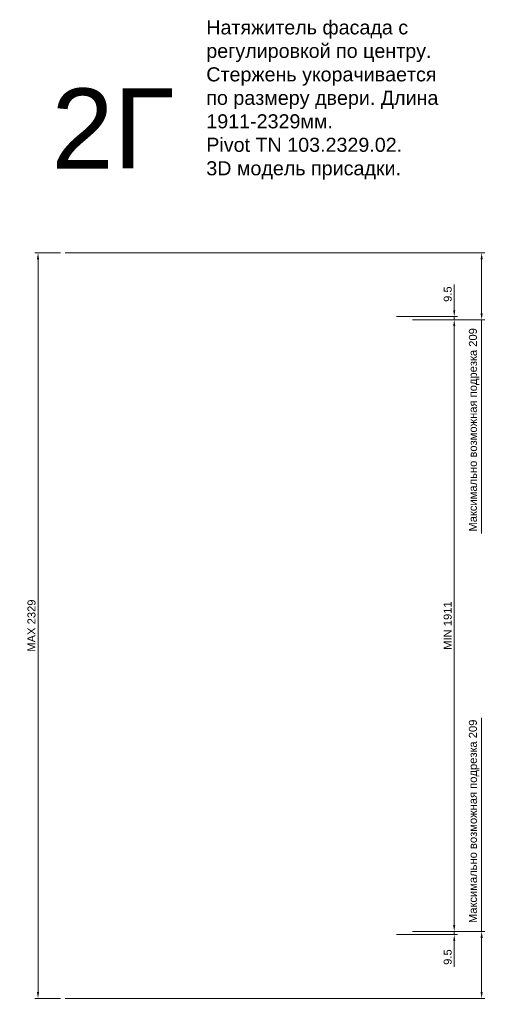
# Model space of a CAD drawing. Header units: millimetres. Extents: x 6988 to 52081, y -7456 to 23712.
# Drawn here: x 42444 to 43942, y 1851 to 4908 of the extents above; entities that cross this region are included whole.
import ezdxf
from ezdxf.enums import TextEntityAlignment as Align

# ---------------------------------------------------------------- set-up
doc = ezdxf.new("R2010")
doc.units = ezdxf.units.MM
doc.layers.get('DEFPOINTS').update_dxf_attribs({"color": 106, "lineweight": 5})
doc.layers.add('Линии Размерные и Текст', color=1, linetype='Continuous', lineweight=5)
doc.layers.add('ШТАМП', color=7, linetype='Continuous', lineweight=30)
doc.styles.get("Standard").update_dxf_attribs({"font": 'arial.ttf'})
doc.dimstyles.get("Standard").update_dxf_attribs({"dimscale": 0, "dimtxt": 2.5, "dimasz": 2, "dimexe": 1, "dimexo": 0, "dimgap": 0.75, "dimtad": 1, "dimdsep": 46, "dimtxsty": 'Standard', "dimcen": 1.5, "dimclrd": 256, "dimclre": 256, "dimclrt": 7, "dimazin": 3, "dimtfac": 1, "dimtmove": 0, "dimatfit": 3, "dimldrblk": 'DOT', "dimfxl": 1, "dimtolj": 1, "dimtzin": 0, "dimlwd": 5, "dimlwe": 5, "dimarcsym": 0})

# ---------------------------------------------------------------- blocks, each defined once
blk = doc.blocks.new('*D6')
at = {"layer": 'DEFPOINTS', "color": 0, "transparency": 16777216}
for p in [(42571.4, 4179.8), (42501.2, 1850.8), (42571.4, 1850.8)]:
    blk.add_point(p, dxfattribs=at)
at = {"layer": 'Линии Размерные и Текст', "lineweight": 5, "transparency": 16777216}
for p, q in [((42571.4, 4179.8), (42491.2, 4179.8)), ((42501.2, 4159.8), (42501.2, 1870.8)), ((42571.4, 1850.8), (42491.2, 1850.8))]:
    blk.add_line(p, q, dxfattribs=at)
at = {"layer": 'Линии Размерные и Текст', "transparency": 16777216}
for points in [[(42497.8, 4159.8), (42504.5, 4159.8), (42501.2, 4179.8)], [(42497.8, 1870.8), (42504.5, 1870.8), (42501.2, 1850.8)]]:
    blk.add_solid(points, dxfattribs=at)
at = {"layer": 'Линии Размерные и Текст', "color": 7, "transparency": 16777216, "insert": (42480.9, 3015.3), "char_height": 25, "attachment_point": 5, "rotation": 90}
blk.add_mtext('\\A1;MAX 2329 ', dxfattribs=at)
blk = doc.blocks.new('_Dot')
at = {"color": 0, "linetype": 'ByBlock', "lineweight": -2}
blk.add_line((-0.5, 0), (-1, 0), dxfattribs=at)
at = {"color": 0, "linetype": 'ByBlock', "const_width": 0.5}
blk.add_lwpolyline([(-0.25, 0, 1), (0.25, 0, 1)], format="xyb", close=True, dxfattribs=at)
blk = doc.blocks.new('*D7')
at = {"layer": 'DEFPOINTS', "color": 0, "transparency": 16777216}
for p in [(43670.2, 3970.8, 4), (43670.2, 2059.8, 4), (43800.8, 2059.8)]:
    blk.add_point(p, dxfattribs=at)
at = {"layer": 'Линии Размерные и Текст', "lineweight": 5, "transparency": 16777216}
for p, q in [((43670.2, 3970.8), (43810.8, 3970.8)), ((43800.8, 3950.8), (43800.8, 2079.8)), ((43670.2, 2059.8), (43810.8, 2059.8))]:
    blk.add_line(p, q, dxfattribs=at)
at = {"layer": 'Линии Размерные и Текст', "transparency": 16777216}
for points in [[(43797.5, 3950.8), (43804.1, 3950.8), (43800.8, 3970.8)], [(43797.5, 2079.8), (43804.1, 2079.8), (43800.8, 2059.8)]]:
    blk.add_solid(points, dxfattribs=at)
at = {"layer": 'Линии Размерные и Текст', "color": 7, "transparency": 16777216, "insert": (43780.5, 3015.3), "char_height": 25, "attachment_point": 5, "rotation": 90}
blk.add_mtext('\\A1;MIN 1911', dxfattribs=at)
blk = doc.blocks.new('*D8')
at = {"layer": 'DEFPOINTS', "color": 0, "transparency": 16777216}
for p in [(42586.4, 4179.8), (43670.2, 3970.8, 4), (43886.4, 3970.8)]:
    blk.add_point(p, dxfattribs=at)
at = {"layer": 'Линии Размерные и Текст', "lineweight": 5, "transparency": 16777216}
for p, q in [((42586.4, 4179.8), (43896.4, 4179.8)), ((43886.4, 4159.8), (43886.4, 3990.8)), ((43670.2, 3970.8), (43896.4, 3970.8)), ((43886.4, 3970.8), (43886.4, 3303.5))]:
    blk.add_line(p, q, dxfattribs=at)
at = {"layer": 'Линии Размерные и Текст', "transparency": 16777216}
for points in [[(43883.1, 4159.8), (43889.8, 4159.8), (43886.4, 4179.8)], [(43883.1, 3990.8), (43889.8, 3990.8), (43886.4, 3970.8)]]:
    blk.add_solid(points, dxfattribs=at)
at = {"layer": 'Линии Размерные и Текст', "color": 7, "transparency": 16777216, "insert": (43862.9, 3626.7), "char_height": 25, "attachment_point": 5, "rotation": 90}
blk.add_mtext('\\A1;Максимально возможная подрезка 209', dxfattribs=at)
blk = doc.blocks.new('*D9')
at = {"layer": 'DEFPOINTS', "color": 0, "transparency": 16777216}
for p in [(43670.2, 2059.8, 4), (43886.4, 2059.8), (42586.4, 1850.8)]:
    blk.add_point(p, dxfattribs=at)
at = {"layer": 'Линии Размерные и Текст', "lineweight": 5, "transparency": 16777216}
for p, q in [((43886.4, 2059.8), (43886.4, 2727.2)), ((43670.2, 2059.8), (43896.4, 2059.8)), ((43886.4, 1870.8), (43886.4, 2039.8)), ((42586.4, 1850.8), (43896.4, 1850.8))]:
    blk.add_line(p, q, dxfattribs=at)
at = {"layer": 'Линии Размерные и Текст', "transparency": 16777216}
for points in [[(43883.1, 2039.8), (43889.8, 2039.8), (43886.4, 2059.8)], [(43883.1, 1870.8), (43889.8, 1870.8), (43886.4, 1850.8)]]:
    blk.add_solid(points, dxfattribs=at)
at = {"layer": 'Линии Размерные и Текст', "color": 7, "transparency": 16777216, "insert": (43862.9, 2404), "char_height": 25, "attachment_point": 5, "rotation": 90}
blk.add_mtext('\\A1;Максимально возможная подрезка 209', dxfattribs=at)
blk = doc.blocks.new('*D126')
at = {"layer": 'DEFPOINTS', "color": 0, "transparency": 16777216}
for p in [(43620.2, 3980.3), (43800.8, 3980.3), (43670.2, 3970.8)]:
    blk.add_point(p, dxfattribs=at)
at = {"layer": 'Линии Размерные и Текст', "lineweight": 5, "transparency": 16777216}
for p, q in [((43800.8, 4000.3), (43800.8, 4081)), ((43620.2, 3980.3), (43810.8, 3980.3)), ((43800.8, 3970.8), (43800.8, 3980.3)), ((43670.2, 3970.8), (43810.8, 3970.8)), ((43800.8, 3950.8), (43800.8, 3930.8))]:
    blk.add_line(p, q, dxfattribs=at)
at = {"layer": 'Линии Размерные и Текст', "transparency": 16777216}
for points in [[(43797.5, 4000.3), (43804.1, 4000.3), (43800.8, 3980.3)], [(43797.5, 3950.8), (43804.1, 3950.8), (43800.8, 3970.8)]]:
    blk.add_solid(points, dxfattribs=at)
at = {"layer": 'Линии Размерные и Текст', "color": 7, "transparency": 16777216, "insert": (43780.5, 4050.7), "char_height": 25, "attachment_point": 5, "rotation": 90}
blk.add_mtext('\\A1;9.5', dxfattribs=at)
blk = doc.blocks.new('*D127')
at = {"layer": 'DEFPOINTS', "color": 0, "transparency": 16777216}
for p in [(43620.2, 2050.3), (43670.2, 2059.8), (43800.8, 2050.3)]:
    blk.add_point(p, dxfattribs=at)
at = {"layer": 'Линии Размерные и Текст', "lineweight": 5, "transparency": 16777216}
for p, q in [((43800.8, 2079.8), (43800.8, 2099.8)), ((43620.2, 2050.3), (43810.8, 2050.3)), ((43670.2, 2059.8), (43810.8, 2059.8)), ((43800.8, 2059.8), (43800.8, 2050.3)), ((43800.8, 2030.3), (43800.8, 1949.6))]:
    blk.add_line(p, q, dxfattribs=at)
at = {"layer": 'Линии Размерные и Текст', "transparency": 16777216}
for points in [[(43797.5, 2079.8), (43804.1, 2079.8), (43800.8, 2059.8)], [(43797.5, 2030.3), (43804.1, 2030.3), (43800.8, 2050.3)]]:
    blk.add_solid(points, dxfattribs=at)
at = {"layer": 'Линии Размерные и Текст', "color": 7, "transparency": 16777216, "insert": (43780.5, 1980), "char_height": 25, "attachment_point": 5, "rotation": 90}
blk.add_mtext('\\A1;9.5', dxfattribs=at)

msp = doc.modelspace()

# ---------------------------------------------------------------- texts
at = {"layer": 'Линии Размерные и Текст', "insert": (43026.66, 4905.867), "char_height": 44, "attachment_point": 1}
msp.add_mtext_dynamic_manual_height_columns('Натяжитель фасада с регулировкой по центру. Стержень укорачивается по размеру двери. Длина 1911-2329мм.\\PPivot TN 103.2329.02.\\P3D модель присадки.', width=764.98036, gutter_width=20, heights=[0], dxfattribs=at)
at = {"layer": 'ШТАМП', "lineweight": -3}
msp.add_text('2Г', height=250, dxfattribs=at).set_placement((42734.787, 4692.942), align=Align.TOP_CENTER)

# ---------------------------------------------------------------- dimensions: what is measured, and where the dimension line sits
at = {"layer": 'Линии Размерные и Текст'}
for base, p1, p2, angle, override, picture, middle in [((42501.153, 1850.825, 51.139), (42571.404, 4179.825, 51.139), (42571.404, 1850.825, 51.139), 90, {"dimscale": 10, "dimpost": 'MAX <> '}, '*D6', (42480.88, 3015.325, 51.139)), ((43800.8, 3980.325), (43670.158, 3970.825), (43620.158, 3980.325), 90, {"dimscale": 10, "dimpost": '<>'}, '*D126', (43780.536, 4050.676)), ((43800.8, 2059.825), (43670.158, 3970.825, 4), (43670.158, 2059.825, 4), 90, {"dimscale": 10, "dimpost": 'MIN <>'}, '*D7', (43780.536, 3015.325)), ((43800.8, 2050.325), (43670.158, 2059.825), (43620.158, 2050.325), 270, {"dimscale": 10, "dimpost": '<>'}, '*D127', (43780.536, 1979.973))]:
    dim = msp.add_linear_dim(base=base, p1=p1, p2=p2, angle=angle, dimstyle='Standard', override=override, dxfattribs=at)
    dim.commit()
    dim.dimension.update_dxf_attribs({"geometry": picture, "text_midpoint": middle})
for base, p1, p2, angle, picture, middle in [((43886.447, 3970.825), (42586.444, 4179.825), (43670.158, 3970.825, 4), 90, '*D8', (43886.447, 3626.678)), ((43886.447, 2059.825), (42586.444, 1850.825), (43670.158, 2059.825, 4), 270, '*D9', (43886.447, 2403.971))]:
    dim = msp.add_linear_dim(base=base, p1=p1, p2=p2, angle=angle, dimstyle='Standard', override={"dimscale": 10, "dimpost": 'Максимально возможная подрезка <>'}, dxfattribs=at)
    dim.commit()
    dim.dimension.update_dxf_attribs({"geometry": picture, "text_midpoint": middle, "dimtype": 160})

doc.saveas('drawing.dxf')
